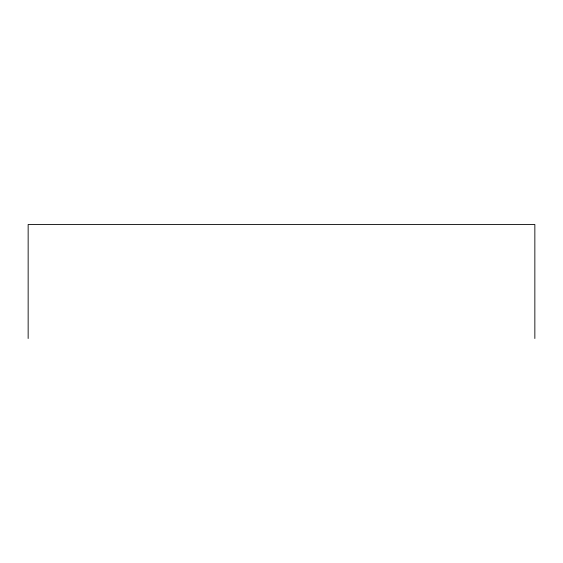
<?xml version="1.0" encoding="UTF-8"?>
<svg xmlns="http://www.w3.org/2000/svg" width="563" height="563" viewBox="0 0 563 563"><rect width="100%" height="100%" fill="white"/><g stroke="black" fill="none" stroke-linecap="round" stroke-linejoin="round"><path stroke-width="0.84" d="M534.85 338.504L534.85 224.496L28.15 224.496L28.15 338.504"/></g></svg>
